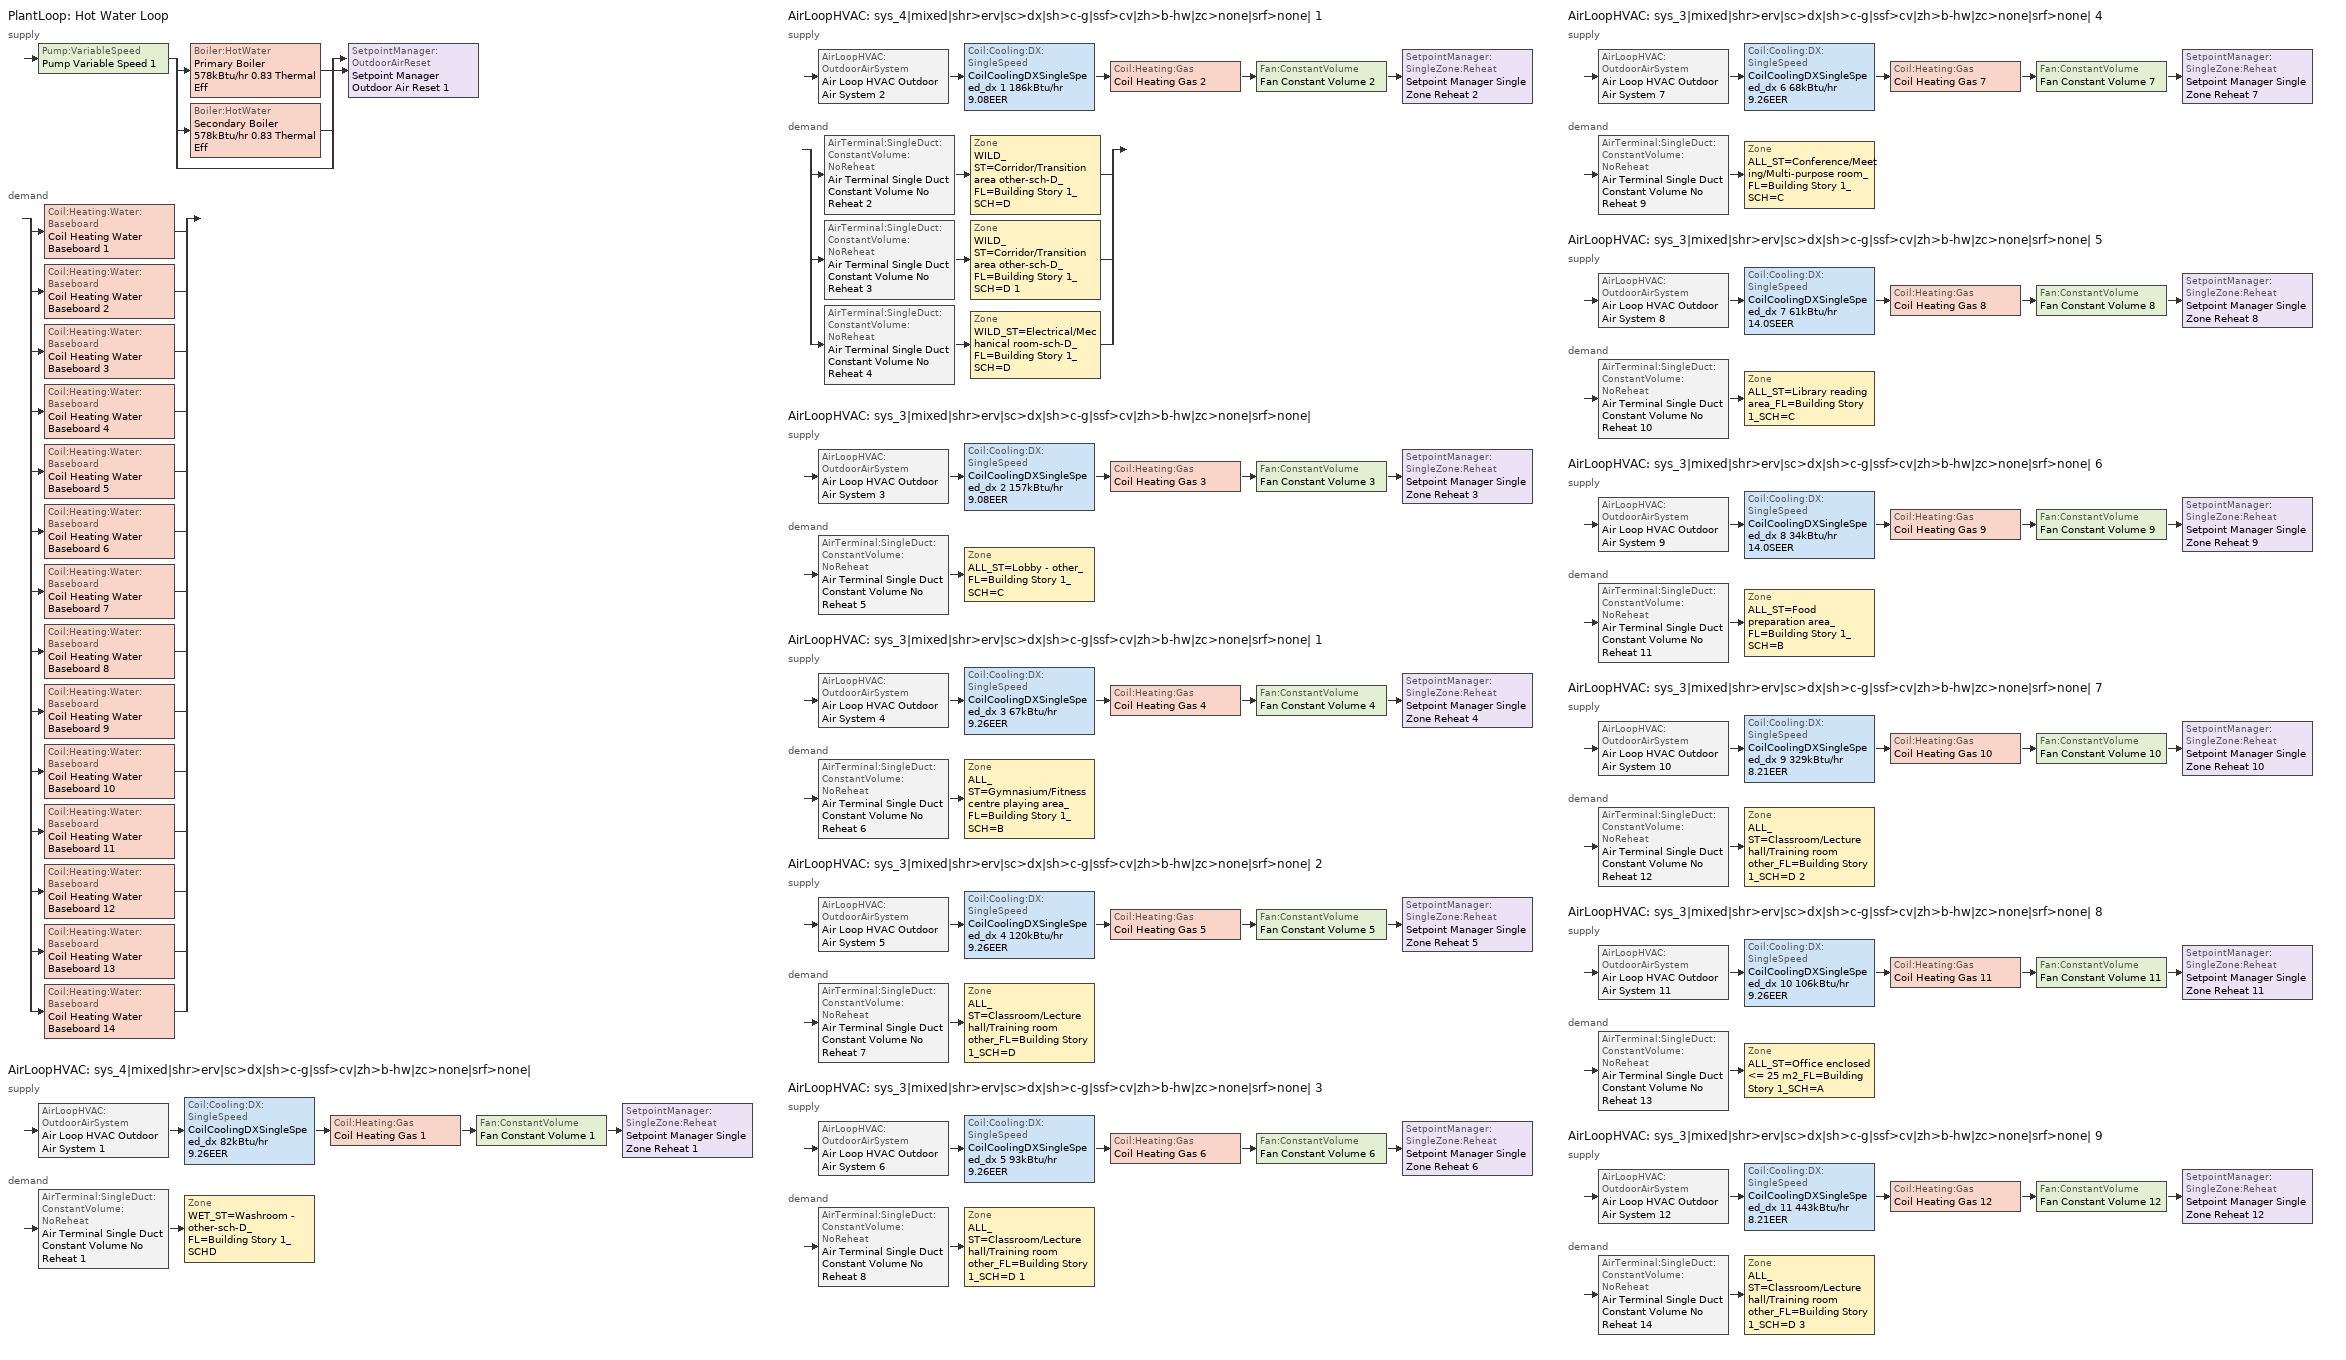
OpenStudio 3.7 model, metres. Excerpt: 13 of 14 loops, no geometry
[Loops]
PlantLoop 'Hot Water Loop'
 supply: Pump:VariableSpeed 'Pump Variable Speed 1' > split
  | Boiler:HotWater 'Primary Boiler 578kBtu/hr 0.83 Thermal Eff'
  | Boiler:HotWater 'Secondary Boiler 578kBtu/hr 0.83 Thermal Eff'
  | bypass
  join > SetpointManager:OutdoorAirReset 'Setpoint Manager Outdoor Air Reset 1'
 demand: split
  | Coil:Heating:Water:Baseboard 'Coil Heating Water Baseboard 1'
  | Coil:Heating:Water:Baseboard 'Coil Heating Water Baseboard 2'
  | Coil:Heating:Water:Baseboard 'Coil Heating Water Baseboard 3'
  | Coil:Heating:Water:Baseboard 'Coil Heating Water Baseboard 4'
  | Coil:Heating:Water:Baseboard 'Coil Heating Water Baseboard 5'
  | Coil:Heating:Water:Baseboard 'Coil Heating Water Baseboard 6'
  | Coil:Heating:Water:Baseboard 'Coil Heating Water Baseboard 7'
  | Coil:Heating:Water:Baseboard 'Coil Heating Water Baseboard 8'
  | Coil:Heating:Water:Baseboard 'Coil Heating Water Baseboard 9'
  | Coil:Heating:Water:Baseboard 'Coil Heating Water Baseboard 10'
  | Coil:Heating:Water:Baseboard 'Coil Heating Water Baseboard 11'
  | Coil:Heating:Water:Baseboard 'Coil Heating Water Baseboard 12'
  | Coil:Heating:Water:Baseboard 'Coil Heating Water Baseboard 13'
  | Coil:Heating:Water:Baseboard 'Coil Heating Water Baseboard 14'
AirLoopHVAC 'sys_4|mixed|shr>erv|sc>dx|sh>c-g|ssf>cv|zh>b-hw|zc>none|srf>none|'
 supply: AirLoopHVAC:OutdoorAirSystem 'Air Loop HVAC Outdoor Air System 1' > Coil:Cooling:DX:SingleSpeed 'CoilCoolingDXSingleSpeed_dx 82kBtu/hr 9.26EER' > Coil:Heating:Gas 'Coil Heating Gas 1' > Fan:ConstantVolume 'Fan Constant Volume 1' > SetpointManager:SingleZone:Reheat 'Setpoint Manager Single Zone Reheat 1'
 demand: AirTerminal:SingleDuct:ConstantVolume:NoReheat 'Air Terminal Single Duct Constant Volume No Reheat 1' > Zone 'WET_ST=Washroom - other-sch-D_FL=Building Story 1_SCHD'
AirLoopHVAC 'sys_4|mixed|shr>erv|sc>dx|sh>c-g|ssf>cv|zh>b-hw|zc>none|srf>none| 1'
 supply: AirLoopHVAC:OutdoorAirSystem 'Air Loop HVAC Outdoor Air System 2' > Coil:Cooling:DX:SingleSpeed 'CoilCoolingDXSingleSpeed_dx 1 186kBtu/hr 9.08EER' > Coil:Heating:Gas 'Coil Heating Gas 2' > Fan:ConstantVolume 'Fan Constant Volume 2' > SetpointManager:SingleZone:Reheat 'Setpoint Manager Single Zone Reheat 2'
 demand: split
  | AirTerminal:SingleDuct:ConstantVolume:NoReheat 'Air Terminal Single Duct Constant Volume No Reheat 2' > Zone 'WILD_ST=Corridor/Transition area other-sch-D_FL=Building Story 1_SCH=D'
  | AirTerminal:SingleDuct:ConstantVolume:NoReheat 'Air Terminal Single Duct Constant Volume No Reheat 3' > Zone 'WILD_ST=Corridor/Transition area other-sch-D_FL=Building Story 1_SCH=D 1'
  | AirTerminal:SingleDuct:ConstantVolume:NoReheat 'Air Terminal Single Duct Constant Volume No Reheat 4' > Zone 'WILD_ST=Electrical/Mechanical room-sch-D_FL=Building Story 1_SCH=D'
AirLoopHVAC 'sys_3|mixed|shr>erv|sc>dx|sh>c-g|ssf>cv|zh>b-hw|zc>none|srf>none|'
 supply: AirLoopHVAC:OutdoorAirSystem 'Air Loop HVAC Outdoor Air System 3' > Coil:Cooling:DX:SingleSpeed 'CoilCoolingDXSingleSpeed_dx 2 157kBtu/hr 9.08EER' > Coil:Heating:Gas 'Coil Heating Gas 3' > Fan:ConstantVolume 'Fan Constant Volume 3' > SetpointManager:SingleZone:Reheat 'Setpoint Manager Single Zone Reheat 3'
 demand: AirTerminal:SingleDuct:ConstantVolume:NoReheat 'Air Terminal Single Duct Constant Volume No Reheat 5' > Zone 'ALL_ST=Lobby - other_FL=Building Story 1_SCH=C'
AirLoopHVAC 'sys_3|mixed|shr>erv|sc>dx|sh>c-g|ssf>cv|zh>b-hw|zc>none|srf>none| 1'
 supply: AirLoopHVAC:OutdoorAirSystem 'Air Loop HVAC Outdoor Air System 4' > Coil:Cooling:DX:SingleSpeed 'CoilCoolingDXSingleSpeed_dx 3 67kBtu/hr 9.26EER' > Coil:Heating:Gas 'Coil Heating Gas 4' > Fan:ConstantVolume 'Fan Constant Volume 4' > SetpointManager:SingleZone:Reheat 'Setpoint Manager Single Zone Reheat 4'
 demand: AirTerminal:SingleDuct:ConstantVolume:NoReheat 'Air Terminal Single Duct Constant Volume No Reheat 6' > Zone 'ALL_ST=Gymnasium/Fitness centre playing area_FL=Building Story 1_SCH=B'
AirLoopHVAC 'sys_3|mixed|shr>erv|sc>dx|sh>c-g|ssf>cv|zh>b-hw|zc>none|srf>none| 2'
 supply: AirLoopHVAC:OutdoorAirSystem 'Air Loop HVAC Outdoor Air System 5' > Coil:Cooling:DX:SingleSpeed 'CoilCoolingDXSingleSpeed_dx 4 120kBtu/hr 9.26EER' > Coil:Heating:Gas 'Coil Heating Gas 5' > Fan:ConstantVolume 'Fan Constant Volume 5' > SetpointManager:SingleZone:Reheat 'Setpoint Manager Single Zone Reheat 5'
 demand: AirTerminal:SingleDuct:ConstantVolume:NoReheat 'Air Terminal Single Duct Constant Volume No Reheat 7' > Zone 'ALL_ST=Classroom/Lecture hall/Training room other_FL=Building Story 1_SCH=D'
AirLoopHVAC 'sys_3|mixed|shr>erv|sc>dx|sh>c-g|ssf>cv|zh>b-hw|zc>none|srf>none| 3'
 supply: AirLoopHVAC:OutdoorAirSystem 'Air Loop HVAC Outdoor Air System 6' > Coil:Cooling:DX:SingleSpeed 'CoilCoolingDXSingleSpeed_dx 5 93kBtu/hr 9.26EER' > Coil:Heating:Gas 'Coil Heating Gas 6' > Fan:ConstantVolume 'Fan Constant Volume 6' > SetpointManager:SingleZone:Reheat 'Setpoint Manager Single Zone Reheat 6'
 demand: AirTerminal:SingleDuct:ConstantVolume:NoReheat 'Air Terminal Single Duct Constant Volume No Reheat 8' > Zone 'ALL_ST=Classroom/Lecture hall/Training room other_FL=Building Story 1_SCH=D 1'
AirLoopHVAC 'sys_3|mixed|shr>erv|sc>dx|sh>c-g|ssf>cv|zh>b-hw|zc>none|srf>none| 4'
 supply: AirLoopHVAC:OutdoorAirSystem 'Air Loop HVAC Outdoor Air System 7' > Coil:Cooling:DX:SingleSpeed 'CoilCoolingDXSingleSpeed_dx 6 68kBtu/hr 9.26EER' > Coil:Heating:Gas 'Coil Heating Gas 7' > Fan:ConstantVolume 'Fan Constant Volume 7' > SetpointManager:SingleZone:Reheat 'Setpoint Manager Single Zone Reheat 7'
 demand: AirTerminal:SingleDuct:ConstantVolume:NoReheat 'Air Terminal Single Duct Constant Volume No Reheat 9' > Zone 'ALL_ST=Conference/Meeting/Multi-purpose room_FL=Building Story 1_SCH=C'
AirLoopHVAC 'sys_3|mixed|shr>erv|sc>dx|sh>c-g|ssf>cv|zh>b-hw|zc>none|srf>none| 5'
 supply: AirLoopHVAC:OutdoorAirSystem 'Air Loop HVAC Outdoor Air System 8' > Coil:Cooling:DX:SingleSpeed 'CoilCoolingDXSingleSpeed_dx 7 61kBtu/hr 14.0SEER' > Coil:Heating:Gas 'Coil Heating Gas 8' > Fan:ConstantVolume 'Fan Constant Volume 8' > SetpointManager:SingleZone:Reheat 'Setpoint Manager Single Zone Reheat 8'
 demand: AirTerminal:SingleDuct:ConstantVolume:NoReheat 'Air Terminal Single Duct Constant Volume No Reheat 10' > Zone 'ALL_ST=Library reading area_FL=Building Story 1_SCH=C'
AirLoopHVAC 'sys_3|mixed|shr>erv|sc>dx|sh>c-g|ssf>cv|zh>b-hw|zc>none|srf>none| 6'
 supply: AirLoopHVAC:OutdoorAirSystem 'Air Loop HVAC Outdoor Air System 9' > Coil:Cooling:DX:SingleSpeed 'CoilCoolingDXSingleSpeed_dx 8 34kBtu/hr 14.0SEER' > Coil:Heating:Gas 'Coil Heating Gas 9' > Fan:ConstantVolume 'Fan Constant Volume 9' > SetpointManager:SingleZone:Reheat 'Setpoint Manager Single Zone Reheat 9'
 demand: AirTerminal:SingleDuct:ConstantVolume:NoReheat 'Air Terminal Single Duct Constant Volume No Reheat 11' > Zone 'ALL_ST=Food preparation area_FL=Building Story 1_SCH=B'
AirLoopHVAC 'sys_3|mixed|shr>erv|sc>dx|sh>c-g|ssf>cv|zh>b-hw|zc>none|srf>none| 7'
 supply: AirLoopHVAC:OutdoorAirSystem 'Air Loop HVAC Outdoor Air System 10' > Coil:Cooling:DX:SingleSpeed 'CoilCoolingDXSingleSpeed_dx 9 329kBtu/hr 8.21EER' > Coil:Heating:Gas 'Coil Heating Gas 10' > Fan:ConstantVolume 'Fan Constant Volume 10' > SetpointManager:SingleZone:Reheat 'Setpoint Manager Single Zone Reheat 10'
 demand: AirTerminal:SingleDuct:ConstantVolume:NoReheat 'Air Terminal Single Duct Constant Volume No Reheat 12' > Zone 'ALL_ST=Classroom/Lecture hall/Training room other_FL=Building Story 1_SCH=D 2'
AirLoopHVAC 'sys_3|mixed|shr>erv|sc>dx|sh>c-g|ssf>cv|zh>b-hw|zc>none|srf>none| 8'
 supply: AirLoopHVAC:OutdoorAirSystem 'Air Loop HVAC Outdoor Air System 11' > Coil:Cooling:DX:SingleSpeed 'CoilCoolingDXSingleSpeed_dx 10 106kBtu/hr 9.26EER' > Coil:Heating:Gas 'Coil Heating Gas 11' > Fan:ConstantVolume 'Fan Constant Volume 11' > SetpointManager:SingleZone:Reheat 'Setpoint Manager Single Zone Reheat 11'
 demand: AirTerminal:SingleDuct:ConstantVolume:NoReheat 'Air Terminal Single Duct Constant Volume No Reheat 13' > Zone 'ALL_ST=Office enclosed <= 25 m2_FL=Building Story 1_SCH=A'
AirLoopHVAC 'sys_3|mixed|shr>erv|sc>dx|sh>c-g|ssf>cv|zh>b-hw|zc>none|srf>none| 9'
 supply: AirLoopHVAC:OutdoorAirSystem 'Air Loop HVAC Outdoor Air System 12' > Coil:Cooling:DX:SingleSpeed 'CoilCoolingDXSingleSpeed_dx 11 443kBtu/hr 8.21EER' > Coil:Heating:Gas 'Coil Heating Gas 12' > Fan:ConstantVolume 'Fan Constant Volume 12' > SetpointManager:SingleZone:Reheat 'Setpoint Manager Single Zone Reheat 12'
 demand: AirTerminal:SingleDuct:ConstantVolume:NoReheat 'Air Terminal Single Duct Constant Volume No Reheat 14' > Zone 'ALL_ST=Classroom/Lecture hall/Training room other_FL=Building Story 1_SCH=D 3'
[Sizing:Zone] Zone Cooling Design Supply Air Temperature Input Method=TemperatureDifference; Zone Cooling Design Supply Air Temperature {C}=14; Zone Cooling Design Supply Air Temperature Difference {deltaC}=11; Zone Heating Design Supply Air Temperature Input Method=TemperatureDifference; Zone Heating Design Supply Air Temperature {C}=40; Zone Heating Design Supply Air Temperature Difference {deltaC}=21; Zone Cooling Design Supply Air Humidity Ratio {kg-H2O/kg-air}=0.0085; Zone Heating Design Supply Air Humidity Ratio {kg-H2O/kg-air}=0.008; Zone Heating Sizing Factor=1.3; Zone Cooling Sizing Factor=1.1; Cooling Design Air Flow Method=DesignDay; Heating Design Air Flow Method=DesignDay; Account for Dedicated Outdoor Air System=No; Dedicated Outdoor Air System Control Strategy=NeutralSupplyAir; Dedicated Outdoor Air Low Setpoint Temperature for Design {C}=autosize; Dedicated Outdoor Air High Setpoint Temperature for Design {C}=autosize; Zone Load Sizing Method=Sensible Load Only No Latent Load; Zone Latent Cooling Design Supply Air Humidity Ratio Input Method=HumidityRatioDifference; Zone Cooling Design Supply Air Humidity Ratio Difference {kgWater/kgDryAir}=0.005; Zone Latent Heating Design Supply Air Humidity Ratio Input Method=HumidityRatioDifference; Zone Humidification Design Supply Air Humidity Ratio Difference {kgWater/kgDryAir}=0.005
WET_ST=Washroom - other-sch-D_FL=Building Story 1_SCHD; ALL_ST=Lobby - other_FL=Building Story 1_SCH=C; ALL_ST=Gymnasium/Fitness centre playing area_FL=Building Story 1_SCH=B; ALL_ST=Classroom/Lecture hall/Training room other_FL=Building Story 1_SCH=D; ALL_ST=Classroom/Lecture hall/Training room other_FL=Building Story 1_SCH=D 1; ALL_ST=Conference/Meeting/Multi-purpose room_FL=Building Story 1_SCH=C; ALL_ST=Library reading area_FL=Building Story 1_SCH=C; ALL_ST=Food preparation area_FL=Building Story 1_SCH=B; ALL_ST=Classroom/Lecture hall/Training room other_FL=Building Story 1_SCH=D 2; ALL_ST=Office enclosed <= 25 m2_FL=Building Story 1_SCH=A; ALL_ST=Classroom/Lecture hall/Training room other_FL=Building Story 1_SCH=D 3; WILD_ST=Corridor/Transition area other-sch-D_FL=Building Story 1_SCH=D; WILD_ST=Corridor/Transition area other-sch-D_FL=Building Story 1_SCH=D 1; WILD_ST=Electrical/Mechanical room-sch-D_FL=Building Story 1_SCH=D
[Zone equipment]
WET_ST=Washroom - other-sch-D_FL=Building Story 1_SCHD: Zone HVAC Baseboard Convective Water 1, Air Terminal Single Duct Constant Volume No Reheat 1
ALL_ST=Lobby - other_FL=Building Story 1_SCH=C: Zone HVAC Baseboard Convective Water 5, Air Terminal Single Duct Constant Volume No Reheat 5
ALL_ST=Gymnasium/Fitness centre playing area_FL=Building Story 1_SCH=B: Zone HVAC Baseboard Convective Water 6, Air Terminal Single Duct Constant Volume No Reheat 6
ALL_ST=Classroom/Lecture hall/Training room other_FL=Building Story 1_SCH=D: Zone HVAC Baseboard Convective Water 7, Air Terminal Single Duct Constant Volume No Reheat 7
ALL_ST=Classroom/Lecture hall/Training room other_FL=Building Story 1_SCH=D 1: Zone HVAC Baseboard Convective Water 8, Air Terminal Single Duct Constant Volume No Reheat 8
ALL_ST=Conference/Meeting/Multi-purpose room_FL=Building Story 1_SCH=C: Zone HVAC Baseboard Convective Water 9, Air Terminal Single Duct Constant Volume No Reheat 9
ALL_ST=Library reading area_FL=Building Story 1_SCH=C: Zone HVAC Baseboard Convective Water 10, Air Terminal Single Duct Constant Volume No Reheat 10
ALL_ST=Food preparation area_FL=Building Story 1_SCH=B: Zone HVAC Baseboard Convective Water 11, Air Terminal Single Duct Constant Volume No Reheat 11
ALL_ST=Classroom/Lecture hall/Training room other_FL=Building Story 1_SCH=D 2: Zone HVAC Baseboard Convective Water 12, Air Terminal Single Duct Constant Volume No Reheat 12
ALL_ST=Office enclosed <= 25 m2_FL=Building Story 1_SCH=A: Zone HVAC Baseboard Convective Water 13, Air Terminal Single Duct Constant Volume No Reheat 13
ALL_ST=Classroom/Lecture hall/Training room other_FL=Building Story 1_SCH=D 3: Zone HVAC Baseboard Convective Water 14, Air Terminal Single Duct Constant Volume No Reheat 14
WILD_ST=Corridor/Transition area other-sch-D_FL=Building Story 1_SCH=D: Zone HVAC Baseboard Convective Water 2, Air Terminal Single Duct Constant Volume No Reheat 2
WILD_ST=Corridor/Transition area other-sch-D_FL=Building Story 1_SCH=D 1: Zone HVAC Baseboard Convective Water 3, Air Terminal Single Duct Constant Volume No Reheat 3
WILD_ST=Electrical/Mechanical room-sch-D_FL=Building Story 1_SCH=D: Zone HVAC Baseboard Convective Water 4, Air Terminal Single Duct Constant Volume No Reheat 4
[PlantLoop]
Hot Water Loop: Fluid Type=Water; Glycol Concentration=0; Plant Loop Volume {m3}=Autocalculate; Load Distribution Scheme=Optimal
[Sizing:Plant]
Hot Water Loop: Loop Type=Heating; Design Loop Exit Temperature {C}=82; Loop Design Temperature Difference {deltaC}=16; Sizing Option=NonCoincident; Zone Timesteps in Averaging Window=1; Coincident Sizing Factor Mode=None
[Pump:VariableSpeed]
Pump Variable Speed 1: Rated Pump Head {Pa}=203058; Motor Efficiency=0.865; Pump Control Type=Intermittent; Skin Loss Radiative Fraction=0.5; Design Power Sizing Method=PowerPerFlowPerPressure; Design Electric Power per Unit Flow Rate {W/(m3/s)}=348701.1; Design Shaft Power per Unit Flow Rate per Unit Head {W-s/m3-Pa}=1.28205; Design Minimum Flow Rate Fraction=0
[Boiler:HotWater] Fuel Type=NaturalGas; Nominal Capacity {W}=169465; Nominal Thermal Efficiency=0.83; Normalized Boiler Efficiency Curve=BOILER-EFFFPLR-NECB2011; Water Outlet Upper Temperature Limit {C}=99; Boiler Flow Mode=ConstantFlow; On Cycle Parasitic Electric Load {W}=0; Off Cycle Parasitic Fuel Load {W}=0; Sizing Factor=1
Primary Boiler 578kBtu/hr 0.83 Thermal Eff; Secondary Boiler 578kBtu/hr 0.83 Thermal Eff
[SetpointManager:OutdoorAirReset]
Setpoint Manager Outdoor Air Reset 1: Control Variable=Temperature; Setpoint at Outdoor Low Temperature {C}=82; Outdoor Low Temperature {C}=-16; Setpoint at Outdoor High Temperature {C}=60; Outdoor High Temperature {C}=0; Setpoint Node or NodeList=Hot Water Loop Supply Outlet Node
[AirLoopHVAC] Design Supply Air Flow Rate {m3/s}=autosize; Design Return Air Flow Fraction of Supply Air Flow=1
Name | Availability Schedule
sys_4|mixed|shr>erv|sc>dx|sh>c-g|ssf>cv|zh>b-hw|zc>none|srf>none| | sys_4|mixed|shr>none|sc>dx|sh>c-g|ssf>cv|zh>b-hw|zc>none|srf>none| Occ Sch
sys_4|mixed|shr>erv|sc>dx|sh>c-g|ssf>cv|zh>b-hw|zc>none|srf>none| 1 | sys_4|mixed|shr>none|sc>dx|sh>c-g|ssf>cv|zh>b-hw|zc>none|srf>none| 1 Occ Sch
sys_3|mixed|shr>erv|sc>dx|sh>c-g|ssf>cv|zh>b-hw|zc>none|srf>none| | sys_3|mixed|shr>none|sc>dx|sh>c-g|ssf>cv|zh>b-hw|zc>none|srf>none| Occ Sch
sys_3|mixed|shr>erv|sc>dx|sh>c-g|ssf>cv|zh>b-hw|zc>none|srf>none| 1 | sys_3|mixed|shr>none|sc>dx|sh>c-g|ssf>cv|zh>b-hw|zc>none|srf>none| 1 Occ Sch
sys_3|mixed|shr>erv|sc>dx|sh>c-g|ssf>cv|zh>b-hw|zc>none|srf>none| 2 | sys_3|mixed|shr>none|sc>dx|sh>c-g|ssf>cv|zh>b-hw|zc>none|srf>none| 2 Occ Sch
sys_3|mixed|shr>erv|sc>dx|sh>c-g|ssf>cv|zh>b-hw|zc>none|srf>none| 3 | sys_3|mixed|shr>none|sc>dx|sh>c-g|ssf>cv|zh>b-hw|zc>none|srf>none| 3 Occ Sch
sys_3|mixed|shr>erv|sc>dx|sh>c-g|ssf>cv|zh>b-hw|zc>none|srf>none| 4 | sys_3|mixed|shr>none|sc>dx|sh>c-g|ssf>cv|zh>b-hw|zc>none|srf>none| 4 Occ Sch
sys_3|mixed|shr>erv|sc>dx|sh>c-g|ssf>cv|zh>b-hw|zc>none|srf>none| 5 | sys_3|mixed|shr>none|sc>dx|sh>c-g|ssf>cv|zh>b-hw|zc>none|srf>none| 5 Occ Sch
sys_3|mixed|shr>erv|sc>dx|sh>c-g|ssf>cv|zh>b-hw|zc>none|srf>none| 6 | sys_3|mixed|shr>none|sc>dx|sh>c-g|ssf>cv|zh>b-hw|zc>none|srf>none| 6 Occ Sch
sys_3|mixed|shr>erv|sc>dx|sh>c-g|ssf>cv|zh>b-hw|zc>none|srf>none| 7 | sys_3|mixed|shr>none|sc>dx|sh>c-g|ssf>cv|zh>b-hw|zc>none|srf>none| 7 Occ Sch
sys_3|mixed|shr>erv|sc>dx|sh>c-g|ssf>cv|zh>b-hw|zc>none|srf>none| 8 | sys_3|mixed|shr>none|sc>dx|sh>c-g|ssf>cv|zh>b-hw|zc>none|srf>none| 8 Occ Sch
sys_3|mixed|shr>erv|sc>dx|sh>c-g|ssf>cv|zh>b-hw|zc>none|srf>none| 9 | sys_3|mixed|shr>none|sc>dx|sh>c-g|ssf>cv|zh>b-hw|zc>none|srf>none| 9 Occ Sch
[Sizing:System] Type of Load to Size On=Sensible; Design Outdoor Air Flow Rate {m3/s}=Autosize; Central Heating Maximum System Air Flow Ratio=1; Preheat Design Temperature {C}=7; Preheat Design Humidity Ratio {kg-H2O/kg-Air}=0.008; Precool Design Temperature {C}=13; Precool Design Humidity Ratio {kg-H2O/kg-Air}=0.008; Central Cooling Design Supply Air Temperature {C}=13; Central Heating Design Supply Air Temperature {C}=43; Sizing Option=NonCoincident; 100% Outdoor Air in Cooling=No; 100% Outdoor Air in Heating=No; Central Cooling Design Supply Air Humidity Ratio {kg-H2O/kg-Air}=0.0085; Central Heating Design Supply Air Humidity Ratio {kg-H2O/kg-Air}=0.008; Cooling Design Air Flow Method=DesignDay; Cooling Design Air Flow Rate {m3/s}=0; Heating Design Air Flow Method=DesignDay; Heating Design Air Flow Rate {m3/s}=0; System Outdoor Air Method=ZoneSum; Zone Maximum Outdoor Air Fraction=1; Cooling Supply Air Flow Rate Per Floor Area {m3/s-m2}=0.00996765; Cooling Fraction of Autosized Cooling Supply Air Flow Rate=1; Cooling Supply Air Flow Rate Per Unit Cooling Capacity {m3/s-W}=3.94755e-05; Heating Supply Air Flow Rate Per Floor Area {m3/s-m2}=0.00996765; Heating Fraction of Autosized Heating Supply Air Flow Rate=1; Heating Fraction of Autosized Cooling Supply Air Flow Rate=1; Heating Supply Air Flow Rate Per Unit Heating Capacity {m3/s-W}=3.15882e-05; Cooling Design Capacity Method=CoolingDesignCapacity; Cooling Design Capacity {W}=autosize; Cooling Design Capacity Per Floor Area {W/m2}=234.7; Fraction of Autosized Cooling Design Capacity=1; Heating Design Capacity Method=HeatingDesignCapacity; Heating Design Capacity {W}=autosize; Heating Design Capacity Per Floor Area {W/m2}=157; Fraction of Autosized Heating Design Capacity=1; Central Cooling Capacity Control Method=OnOff; Occupant Diversity=autosize
sys_4|mixed|shr>erv|sc>dx|sh>c-g|ssf>cv|zh>b-hw|zc>none|srf>none|; sys_4|mixed|shr>erv|sc>dx|sh>c-g|ssf>cv|zh>b-hw|zc>none|srf>none| 1; sys_3|mixed|shr>erv|sc>dx|sh>c-g|ssf>cv|zh>b-hw|zc>none|srf>none|; sys_3|mixed|shr>erv|sc>dx|sh>c-g|ssf>cv|zh>b-hw|zc>none|srf>none| 1; sys_3|mixed|shr>erv|sc>dx|sh>c-g|ssf>cv|zh>b-hw|zc>none|srf>none| 2; sys_3|mixed|shr>erv|sc>dx|sh>c-g|ssf>cv|zh>b-hw|zc>none|srf>none| 3; sys_3|mixed|shr>erv|sc>dx|sh>c-g|ssf>cv|zh>b-hw|zc>none|srf>none| 4; sys_3|mixed|shr>erv|sc>dx|sh>c-g|ssf>cv|zh>b-hw|zc>none|srf>none| 5; sys_3|mixed|shr>erv|sc>dx|sh>c-g|ssf>cv|zh>b-hw|zc>none|srf>none| 6; sys_3|mixed|shr>erv|sc>dx|sh>c-g|ssf>cv|zh>b-hw|zc>none|srf>none| 7; sys_3|mixed|shr>erv|sc>dx|sh>c-g|ssf>cv|zh>b-hw|zc>none|srf>none| 8; sys_3|mixed|shr>erv|sc>dx|sh>c-g|ssf>cv|zh>b-hw|zc>none|srf>none| 9
[Fan:ConstantVolume] Availability Schedule=Always On Discrete; Fan Total Efficiency=0.39975; Pressure Rise {Pa}=640; Maximum Flow Rate {m3/s}=AutoSize; Motor Efficiency=0.615
Fan Constant Volume 1; Fan Constant Volume 2; Fan Constant Volume 3; Fan Constant Volume 4; Fan Constant Volume 5; Fan Constant Volume 6; Fan Constant Volume 7; Fan Constant Volume 8; Fan Constant Volume 9; Fan Constant Volume 10; Fan Constant Volume 11; Fan Constant Volume 12
[Coil:Cooling:DX:SingleSpeed] Availability Schedule=Always On Discrete; Rated Total Cooling Capacity {W}=autosize; Rated Sensible Heat Ratio=autosize; Rated Air Flow Rate {m3/s}=autosize; Rated Evaporator Fan Power Per Volume Flow Rate 2017 {W/(m3/s)}=773.3; Rated Evaporator Fan Power Per Volume Flow Rate 2023 {W/(m3/s)}=934.4; Total Cooling Capacity Function of Temperature Curve=DXCOOL-NECB2011-REF-CAPFT; Total Cooling Capacity Function of Flow Fraction Curve=DXCOOL-NECB2011-REF-CAPFFLOW; Energy Input Ratio Function of Temperature Curve=DXCOOL-NECB2011-REF-COOLEIRFT; Energy Input Ratio Function of Flow Fraction Curve=DXCOOL-NECB2011-REF-COOLEIRFFLOW; Part Load Fraction Correlation Curve=DXCOOL-NECB2011-REF-COOLPLFFPLR; Minimum Outdoor Dry-Bulb Temperature for Compressor Operation {C}=-25; Nominal Time for Condensate Removal to Begin {s}=0; Ratio of Initial Moisture Evaporation Rate and Steady State Latent Capacity=0; Maximum Cycling Rate {cycles/hr}=0; Latent Capacity Time Constant {s}=0; Condenser Type=AirCooled; Evaporative Condenser Effectiveness=0.9; Evaporative Condenser Air Flow Rate {m3/s}=autosize; Evaporative Condenser Pump Rated Power Consumption {W}=autosize; Crankcase Heater Capacity {W}=0; Maximum Outdoor Dry-Bulb Temperature for Crankcase Heater Operation {C}=10; Basin Heater Capacity {W/K}=0; Basin Heater Setpoint Temperature {C}=2
Name | Rated COP {W/W}
CoilCoolingDXSingleSpeed_dx 82kBtu/hr 9.26EER; CoilCoolingDXSingleSpeed_dx 3 67kBtu/hr 9.26EER; CoilCoolingDXSingleSpeed_dx 4 120kBtu/hr 9.26EER; CoilCoolingDXSingleSpeed_dx 5 93kBtu/hr 9.26EER; CoilCoolingDXSingleSpeed_dx 6 68kBtu/hr 9.26EER; CoilCoolingDXSingleSpeed_dx 10 106kBtu/hr 9.26EER | 3.22027
CoilCoolingDXSingleSpeed_dx 1 186kBtu/hr 9.08EER; CoilCoolingDXSingleSpeed_dx 2 157kBtu/hr 9.08EER | 3.16032
CoilCoolingDXSingleSpeed_dx 7 61kBtu/hr 14.0SEER; CoilCoolingDXSingleSpeed_dx 8 34kBtu/hr 14.0SEER | 3.8248
CoilCoolingDXSingleSpeed_dx 9 329kBtu/hr 8.21EER; CoilCoolingDXSingleSpeed_dx 11 443kBtu/hr 8.21EER | 2.87058
[Coil:Heating:Gas] Availability Schedule=Always On Discrete; Nominal Capacity {W}=AutoSize; On Cycle Parasitic Electric Load {W}=0; Part Load Fraction Correlation Curve=FURNACE-EFFPLR-NECB2011; Off Cycle Parasitic Gas Load {W}=0
Name | Gas Burner Efficiency
Coil Heating Gas 1; Coil Heating Gas 2; Coil Heating Gas 3; Coil Heating Gas 4; Coil Heating Gas 5; Coil Heating Gas 6; Coil Heating Gas 7; Coil Heating Gas 10; Coil Heating Gas 12 | 0.81
Coil Heating Gas 8; Coil Heating Gas 9; Coil Heating Gas 11 | 0.924
[Controller:OutdoorAir] Minimum Outdoor Air Flow Rate {m3/s}=autosize; Maximum Outdoor Air Flow Rate {m3/s}=Autosize; Economizer Control Action Type=ModulateFlow; Lockout Type=NoLockout; Minimum Limit Type=FixedMinimum; High Humidity Control=No; Heat Recovery Bypass Control Type=BypassWhenOAFlowGreaterThanMinimum; Economizer Operation Staging=InterlockedWithMechanicalCooling
Name | Economizer Control Type | Minimum Outdoor Air Schedule | Controller Mechanical Ventilation | Economizer Maximum Limit Dry-Bulb Temperature {C} | Economizer Maximum Limit Enthalpy {J/kg} | Economizer Minimum Limit Dry-Bulb Temperature {C}
Controller Outdoor Air 1 | DifferentialEnthalpy | sys_4|mixed|shr>none|sc>dx|sh>c-g|ssf>cv|zh>b-hw|zc>none|srf>none| Occ Sch | Controller Mechanical Ventilation 1
Controller Outdoor Air 2 | DifferentialEnthalpy | sys_4|mixed|shr>none|sc>dx|sh>c-g|ssf>cv|zh>b-hw|zc>none|srf>none| 1 Occ Sch | Controller Mechanical Ventilation 2
Controller Outdoor Air 3 | DifferentialEnthalpy | sys_3|mixed|shr>none|sc>dx|sh>c-g|ssf>cv|zh>b-hw|zc>none|srf>none| Occ Sch | Controller Mechanical Ventilation 3
Controller Outdoor Air 4 | NoEconomizer | sys_3|mixed|shr>none|sc>dx|sh>c-g|ssf>cv|zh>b-hw|zc>none|srf>none| 1 Occ Sch | Controller Mechanical Ventilation 4 | 28 | 64000 | -100
Controller Outdoor Air 5 | DifferentialEnthalpy | sys_3|mixed|shr>none|sc>dx|sh>c-g|ssf>cv|zh>b-hw|zc>none|srf>none| 2 Occ Sch | Controller Mechanical Ventilation 5
Controller Outdoor Air 6 | DifferentialEnthalpy | sys_3|mixed|shr>none|sc>dx|sh>c-g|ssf>cv|zh>b-hw|zc>none|srf>none| 3 Occ Sch | Controller Mechanical Ventilation 6
Controller Outdoor Air 7 | NoEconomizer | sys_3|mixed|shr>none|sc>dx|sh>c-g|ssf>cv|zh>b-hw|zc>none|srf>none| 4 Occ Sch | Controller Mechanical Ventilation 7 | 28 | 64000 | -100
Controller Outdoor Air 8 | NoEconomizer | sys_3|mixed|shr>none|sc>dx|sh>c-g|ssf>cv|zh>b-hw|zc>none|srf>none| 5 Occ Sch | Controller Mechanical Ventilation 8 | 28 | 64000 | -100
Controller Outdoor Air 9 | NoEconomizer | sys_3|mixed|shr>none|sc>dx|sh>c-g|ssf>cv|zh>b-hw|zc>none|srf>none| 6 Occ Sch | Controller Mechanical Ventilation 9 | 28 | 64000 | -100
Controller Outdoor Air 10 | DifferentialEnthalpy | sys_3|mixed|shr>none|sc>dx|sh>c-g|ssf>cv|zh>b-hw|zc>none|srf>none| 7 Occ Sch | Controller Mechanical Ventilation 10
Controller Outdoor Air 11 | DifferentialEnthalpy | sys_3|mixed|shr>none|sc>dx|sh>c-g|ssf>cv|zh>b-hw|zc>none|srf>none| 8 Occ Sch | Controller Mechanical Ventilation 11
Controller Outdoor Air 12 | DifferentialEnthalpy | sys_3|mixed|shr>none|sc>dx|sh>c-g|ssf>cv|zh>b-hw|zc>none|srf>none| 9 Occ Sch | Controller Mechanical Ventilation 12
[Controller:MechanicalVentilation] Availability Schedule=Always On Discrete; System Outdoor Air Method=ZoneSum
Controller Mechanical Ventilation 1; Controller Mechanical Ventilation 2; Controller Mechanical Ventilation 3; Controller Mechanical Ventilation 4; Controller Mechanical Ventilation 5; Controller Mechanical Ventilation 6; Controller Mechanical Ventilation 7; Controller Mechanical Ventilation 8; Controller Mechanical Ventilation 9; Controller Mechanical Ventilation 10; Controller Mechanical Ventilation 11; Controller Mechanical Ventilation 12
[AirLoopHVAC:OutdoorAirSystem]
Name | Controller
Air Loop HVAC Outdoor Air System 1 | Controller Outdoor Air 1
Air Loop HVAC Outdoor Air System 2 | Controller Outdoor Air 2
Air Loop HVAC Outdoor Air System 3 | Controller Outdoor Air 3
Air Loop HVAC Outdoor Air System 4 | Controller Outdoor Air 4
Air Loop HVAC Outdoor Air System 5 | Controller Outdoor Air 5
Air Loop HVAC Outdoor Air System 6 | Controller Outdoor Air 6
Air Loop HVAC Outdoor Air System 7 | Controller Outdoor Air 7
Air Loop HVAC Outdoor Air System 8 | Controller Outdoor Air 8
Air Loop HVAC Outdoor Air System 9 | Controller Outdoor Air 9
Air Loop HVAC Outdoor Air System 10 | Controller Outdoor Air 10
Air Loop HVAC Outdoor Air System 11 | Controller Outdoor Air 11
Air Loop HVAC Outdoor Air System 12 | Controller Outdoor Air 12
[SetpointManager:SingleZone:Reheat] Minimum Supply Air Temperature {C}=13; Maximum Supply Air Temperature {C}=43
Name | Control Zone | Setpoint Node or NodeList
Setpoint Manager Single Zone Reheat 1 | WET_ST=Washroom - other-sch-D_FL=Building Story 1_SCHD | sys_4|mixed|shr>erv|sc>dx|sh>c-g|ssf>cv|zh>b-hw|zc>none|srf>none| Supply Outlet Node
Setpoint Manager Single Zone Reheat 2 | WILD_ST=Corridor/Transition area other-sch-D_FL=Building Story 1_SCH=D | sys_4|mixed|shr>erv|sc>dx|sh>c-g|ssf>cv|zh>b-hw|zc>none|srf>none| 1 Supply Outlet Node
Setpoint Manager Single Zone Reheat 3 | ALL_ST=Lobby - other_FL=Building Story 1_SCH=C | sys_3|mixed|shr>erv|sc>dx|sh>c-g|ssf>cv|zh>b-hw|zc>none|srf>none| Supply Outlet Node
Setpoint Manager Single Zone Reheat 4 | ALL_ST=Gymnasium/Fitness centre playing area_FL=Building Story 1_SCH=B | sys_3|mixed|shr>erv|sc>dx|sh>c-g|ssf>cv|zh>b-hw|zc>none|srf>none| 1 Supply Outlet Node
Setpoint Manager Single Zone Reheat 5 | ALL_ST=Classroom/Lecture hall/Training room other_FL=Building Story 1_SCH=D | sys_3|mixed|shr>erv|sc>dx|sh>c-g|ssf>cv|zh>b-hw|zc>none|srf>none| 2 Supply Outlet Node
Setpoint Manager Single Zone Reheat 6 | ALL_ST=Classroom/Lecture hall/Training room other_FL=Building Story 1_SCH=D 1 | sys_3|mixed|shr>erv|sc>dx|sh>c-g|ssf>cv|zh>b-hw|zc>none|srf>none| 3 Supply Outlet Node
Setpoint Manager Single Zone Reheat 7 | ALL_ST=Conference/Meeting/Multi-purpose room_FL=Building Story 1_SCH=C | sys_3|mixed|shr>erv|sc>dx|sh>c-g|ssf>cv|zh>b-hw|zc>none|srf>none| 4 Supply Outlet Node
Setpoint Manager Single Zone Reheat 8 | ALL_ST=Library reading area_FL=Building Story 1_SCH=C | sys_3|mixed|shr>erv|sc>dx|sh>c-g|ssf>cv|zh>b-hw|zc>none|srf>none| 5 Supply Outlet Node
Setpoint Manager Single Zone Reheat 9 | ALL_ST=Food preparation area_FL=Building Story 1_SCH=B | sys_3|mixed|shr>erv|sc>dx|sh>c-g|ssf>cv|zh>b-hw|zc>none|srf>none| 6 Supply Outlet Node
Setpoint Manager Single Zone Reheat 10 | ALL_ST=Classroom/Lecture hall/Training room other_FL=Building Story 1_SCH=D 2 | sys_3|mixed|shr>erv|sc>dx|sh>c-g|ssf>cv|zh>b-hw|zc>none|srf>none| 7 Supply Outlet Node
Setpoint Manager Single Zone Reheat 11 | ALL_ST=Office enclosed <= 25 m2_FL=Building Story 1_SCH=A | sys_3|mixed|shr>erv|sc>dx|sh>c-g|ssf>cv|zh>b-hw|zc>none|srf>none| 8 Supply Outlet Node
Setpoint Manager Single Zone Reheat 12 | ALL_ST=Classroom/Lecture hall/Training room other_FL=Building Story 1_SCH=D 3 | sys_3|mixed|shr>erv|sc>dx|sh>c-g|ssf>cv|zh>b-hw|zc>none|srf>none| 9 Supply Outlet Node
[Coil:Heating:Water:Baseboard] Heating Design Capacity Method=HeatingDesignCapacity; Heating Design Capacity {W}=autosize; Heating Design Capacity Per Floor Area {W/m2}=0; Fraction of Autosized Heating Design Capacity=0.8
Coil Heating Water Baseboard 1; Coil Heating Water Baseboard 2; Coil Heating Water Baseboard 3; Coil Heating Water Baseboard 4; Coil Heating Water Baseboard 5; Coil Heating Water Baseboard 6; Coil Heating Water Baseboard 7; Coil Heating Water Baseboard 8; Coil Heating Water Baseboard 9; Coil Heating Water Baseboard 10; Coil Heating Water Baseboard 11; Coil Heating Water Baseboard 12; Coil Heating Water Baseboard 13; Coil Heating Water Baseboard 14
[ZoneHVAC:Baseboard:Convective:Water] Availability Schedule=Always On Discrete
Name | Heating Coil
Zone HVAC Baseboard Convective Water 1 | Coil Heating Water Baseboard 1
Zone HVAC Baseboard Convective Water 2 | Coil Heating Water Baseboard 2
Zone HVAC Baseboard Convective Water 3 | Coil Heating Water Baseboard 3
Zone HVAC Baseboard Convective Water 4 | Coil Heating Water Baseboard 4
Zone HVAC Baseboard Convective Water 5 | Coil Heating Water Baseboard 5
Zone HVAC Baseboard Convective Water 6 | Coil Heating Water Baseboard 6
Zone HVAC Baseboard Convective Water 7 | Coil Heating Water Baseboard 7
Zone HVAC Baseboard Convective Water 8 | Coil Heating Water Baseboard 8
Zone HVAC Baseboard Convective Water 9 | Coil Heating Water Baseboard 9
Zone HVAC Baseboard Convective Water 10 | Coil Heating Water Baseboard 10
Zone HVAC Baseboard Convective Water 11 | Coil Heating Water Baseboard 11
Zone HVAC Baseboard Convective Water 12 | Coil Heating Water Baseboard 12
Zone HVAC Baseboard Convective Water 13 | Coil Heating Water Baseboard 13
Zone HVAC Baseboard Convective Water 14 | Coil Heating Water Baseboard 14
[AirTerminal:SingleDuct:ConstantVolume:NoReheat] Availability Schedule=Always On Discrete; Maximum Air Flow Rate {m3/s}=AutoSize
Air Terminal Single Duct Constant Volume No Reheat 1; Air Terminal Single Duct Constant Volume No Reheat 2; Air Terminal Single Duct Constant Volume No Reheat 3; Air Terminal Single Duct Constant Volume No Reheat 4; Air Terminal Single Duct Constant Volume No Reheat 5; Air Terminal Single Duct Constant Volume No Reheat 6; Air Terminal Single Duct Constant Volume No Reheat 7; Air Terminal Single Duct Constant Volume No Reheat 8; Air Terminal Single Duct Constant Volume No Reheat 9; Air Terminal Single Duct Constant Volume No Reheat 10; Air Terminal Single Duct Constant Volume No Reheat 11; Air Terminal Single Duct Constant Volume No Reheat 12; Air Terminal Single Duct Constant Volume No Reheat 13; Air Terminal Single Duct Constant Volume No Reheat 14
[AvailabilityManager:NightCycle] Applicability Schedule=Always On Discrete; Control Type=CycleOnAny; Thermostat Tolerance {deltaC}=1; Cycling Run Time {s}=3600
Availability Manager Night Cycle 1; Availability Manager Night Cycle 2; Availability Manager Night Cycle 3; Availability Manager Night Cycle 4; Availability Manager Night Cycle 5; Availability Manager Night Cycle 6; Availability Manager Night Cycle 7; Availability Manager Night Cycle 8; Availability Manager Night Cycle 9; Availability Manager Night Cycle 10; Availability Manager Night Cycle 11; Availability Manager Night Cycle 12
[Schedule:Ruleset]
Name | Default Day Schedule | Summer Design Day Schedule | Winter Design Day Schedule
sys_3|mixed|shr>none|sc>dx|sh>c-g|ssf>cv|zh>b-hw|zc>none|srf>none| Occ Sch | sys_3|mixed|shr>none|sc>dx|sh>c-g|ssf>cv|zh>b-hw|zc>none|srf>none| Occ Sch Default | sys_3|mixed|shr>none|sc>dx|sh>c-g|ssf>cv|zh>b-hw|zc>none|srf>none| Occ Sch Summer Design Day | sys_3|mixed|shr>none|sc>dx|sh>c-g|ssf>cv|zh>b-hw|zc>none|srf>none| Occ Sch Winter Design Day
sys_3|mixed|shr>none|sc>dx|sh>c-g|ssf>cv|zh>b-hw|zc>none|srf>none| 1 Occ Sch | sys_3|mixed|shr>none|sc>dx|sh>c-g|ssf>cv|zh>b-hw|zc>none|srf>none| 1 Occ Sch Default | sys_3|mixed|shr>none|sc>dx|sh>c-g|ssf>cv|zh>b-hw|zc>none|srf>none| 1 Occ Sch Summer Design Day | sys_3|mixed|shr>none|sc>dx|sh>c-g|ssf>cv|zh>b-hw|zc>none|srf>none| 1 Occ Sch Winter Design Day
sys_3|mixed|shr>none|sc>dx|sh>c-g|ssf>cv|zh>b-hw|zc>none|srf>none| 2 Occ Sch | sys_3|mixed|shr>none|sc>dx|sh>c-g|ssf>cv|zh>b-hw|zc>none|srf>none| 2 Occ Sch Default | sys_3|mixed|shr>none|sc>dx|sh>c-g|ssf>cv|zh>b-hw|zc>none|srf>none| 2 Occ Sch Summer Design Day | sys_3|mixed|shr>none|sc>dx|sh>c-g|ssf>cv|zh>b-hw|zc>none|srf>none| 2 Occ Sch Winter Design Day
sys_3|mixed|shr>none|sc>dx|sh>c-g|ssf>cv|zh>b-hw|zc>none|srf>none| 3 Occ Sch | sys_3|mixed|shr>none|sc>dx|sh>c-g|ssf>cv|zh>b-hw|zc>none|srf>none| 3 Occ Sch Default | sys_3|mixed|shr>none|sc>dx|sh>c-g|ssf>cv|zh>b-hw|zc>none|srf>none| 3 Occ Sch Summer Design Day | sys_3|mixed|shr>none|sc>dx|sh>c-g|ssf>cv|zh>b-hw|zc>none|srf>none| 3 Occ Sch Winter Design Day
sys_3|mixed|shr>none|sc>dx|sh>c-g|ssf>cv|zh>b-hw|zc>none|srf>none| 4 Occ Sch | sys_3|mixed|shr>none|sc>dx|sh>c-g|ssf>cv|zh>b-hw|zc>none|srf>none| 4 Occ Sch Default | sys_3|mixed|shr>none|sc>dx|sh>c-g|ssf>cv|zh>b-hw|zc>none|srf>none| 4 Occ Sch Summer Design Day | sys_3|mixed|shr>none|sc>dx|sh>c-g|ssf>cv|zh>b-hw|zc>none|srf>none| 4 Occ Sch Winter Design Day
sys_3|mixed|shr>none|sc>dx|sh>c-g|ssf>cv|zh>b-hw|zc>none|srf>none| 5 Occ Sch | sys_3|mixed|shr>none|sc>dx|sh>c-g|ssf>cv|zh>b-hw|zc>none|srf>none| 5 Occ Sch Default | sys_3|mixed|shr>none|sc>dx|sh>c-g|ssf>cv|zh>b-hw|zc>none|srf>none| 5 Occ Sch Summer Design Day | sys_3|mixed|shr>none|sc>dx|sh>c-g|ssf>cv|zh>b-hw|zc>none|srf>none| 5 Occ Sch Winter Design Day
sys_3|mixed|shr>none|sc>dx|sh>c-g|ssf>cv|zh>b-hw|zc>none|srf>none| 6 Occ Sch | sys_3|mixed|shr>none|sc>dx|sh>c-g|ssf>cv|zh>b-hw|zc>none|srf>none| 6 Occ Sch Default | sys_3|mixed|shr>none|sc>dx|sh>c-g|ssf>cv|zh>b-hw|zc>none|srf>none| 6 Occ Sch Summer Design Day | sys_3|mixed|shr>none|sc>dx|sh>c-g|ssf>cv|zh>b-hw|zc>none|srf>none| 6 Occ Sch Winter Design Day
sys_3|mixed|shr>none|sc>dx|sh>c-g|ssf>cv|zh>b-hw|zc>none|srf>none| 7 Occ Sch | sys_3|mixed|shr>none|sc>dx|sh>c-g|ssf>cv|zh>b-hw|zc>none|srf>none| 7 Occ Sch Default | sys_3|mixed|shr>none|sc>dx|sh>c-g|ssf>cv|zh>b-hw|zc>none|srf>none| 7 Occ Sch Summer Design Day | sys_3|mixed|shr>none|sc>dx|sh>c-g|ssf>cv|zh>b-hw|zc>none|srf>none| 7 Occ Sch Winter Design Day
sys_3|mixed|shr>none|sc>dx|sh>c-g|ssf>cv|zh>b-hw|zc>none|srf>none| 8 Occ Sch | sys_3|mixed|shr>none|sc>dx|sh>c-g|ssf>cv|zh>b-hw|zc>none|srf>none| 8 Occ Sch Default | sys_3|mixed|shr>none|sc>dx|sh>c-g|ssf>cv|zh>b-hw|zc>none|srf>none| 8 Occ Sch Summer Design Day | sys_3|mixed|shr>none|sc>dx|sh>c-g|ssf>cv|zh>b-hw|zc>none|srf>none| 8 Occ Sch Winter Design Day
sys_3|mixed|shr>none|sc>dx|sh>c-g|ssf>cv|zh>b-hw|zc>none|srf>none| 9 Occ Sch | sys_3|mixed|shr>none|sc>dx|sh>c-g|ssf>cv|zh>b-hw|zc>none|srf>none| 9 Occ Sch Default | sys_3|mixed|shr>none|sc>dx|sh>c-g|ssf>cv|zh>b-hw|zc>none|srf>none| 9 Occ Sch Summer Design Day | sys_3|mixed|shr>none|sc>dx|sh>c-g|ssf>cv|zh>b-hw|zc>none|srf>none| 9 Occ Sch Winter Design Day
sys_4|mixed|shr>none|sc>dx|sh>c-g|ssf>cv|zh>b-hw|zc>none|srf>none| Occ Sch | sys_4|mixed|shr>none|sc>dx|sh>c-g|ssf>cv|zh>b-hw|zc>none|srf>none| Occ Sch Default | sys_4|mixed|shr>none|sc>dx|sh>c-g|ssf>cv|zh>b-hw|zc>none|srf>none| Occ Sch Summer Design Day | sys_4|mixed|shr>none|sc>dx|sh>c-g|ssf>cv|zh>b-hw|zc>none|srf>none| Occ Sch Winter Design Day
sys_4|mixed|shr>none|sc>dx|sh>c-g|ssf>cv|zh>b-hw|zc>none|srf>none| 1 Occ Sch | sys_4|mixed|shr>none|sc>dx|sh>c-g|ssf>cv|zh>b-hw|zc>none|srf>none| 1 Occ Sch Default | sys_4|mixed|shr>none|sc>dx|sh>c-g|ssf>cv|zh>b-hw|zc>none|srf>none| 1 Occ Sch Summer Design Day | sys_4|mixed|shr>none|sc>dx|sh>c-g|ssf>cv|zh>b-hw|zc>none|srf>none| 1 Occ Sch Winter Design Day
[Schedule:Day]
sys_3|mixed|shr>none|sc>dx|sh>c-g|ssf>cv|zh>b-hw|zc>none|srf>none| Occ Sch Default; sys_3|mixed|shr>none|sc>dx|sh>c-g|ssf>cv|zh>b-hw|zc>none|srf>none| 4 Occ Sch Default; sys_3|mixed|shr>none|sc>dx|sh>c-g|ssf>cv|zh>b-hw|zc>none|srf>none| 5 Occ Sch Default: 9, 0, 0, 21, 0, 1, 24, 0, 0
sys_3|mixed|shr>none|sc>dx|sh>c-g|ssf>cv|zh>b-hw|zc>none|srf>none| Occ Sch Winter Design Day; sys_3|mixed|shr>none|sc>dx|sh>c-g|ssf>cv|zh>b-hw|zc>none|srf>none| Occ Sch Summer Design Day; sys_3|mixed|shr>none|sc>dx|sh>c-g|ssf>cv|zh>b-hw|zc>none|srf>none| 1 Occ Sch Winter Design Day; sys_3|mixed|shr>none|sc>dx|sh>c-g|ssf>cv|zh>b-hw|zc>none|srf>none| 1 Occ Sch Summer Design Day; sys_3|mixed|shr>none|sc>dx|sh>c-g|ssf>cv|zh>b-hw|zc>none|srf>none| 2 Occ Sch Winter Design Day; sys_3|mixed|shr>none|sc>dx|sh>c-g|ssf>cv|zh>b-hw|zc>none|srf>none| 2 Occ Sch Summer Design Day; sys_3|mixed|shr>none|sc>dx|sh>c-g|ssf>cv|zh>b-hw|zc>none|srf>none| 3 Occ Sch Winter Design Day; sys_3|mixed|shr>none|sc>dx|sh>c-g|ssf>cv|zh>b-hw|zc>none|srf>none| 3 Occ Sch Summer Design Day; sys_3|mixed|shr>none|sc>dx|sh>c-g|ssf>cv|zh>b-hw|zc>none|srf>none| 4 Occ Sch Winter Design Day; sys_3|mixed|shr>none|sc>dx|sh>c-g|ssf>cv|zh>b-hw|zc>none|srf>none| 4 Occ Sch Summer Design Day; sys_3|mixed|shr>none|sc>dx|sh>c-g|ssf>cv|zh>b-hw|zc>none|srf>none| 5 Occ Sch Winter Design Day; sys_3|mixed|shr>none|sc>dx|sh>c-g|ssf>cv|zh>b-hw|zc>none|srf>none| 5 Occ Sch Summer Design Day; sys_3|mixed|shr>none|sc>dx|sh>c-g|ssf>cv|zh>b-hw|zc>none|srf>none| 6 Occ Sch Winter Design Day; sys_3|mixed|shr>none|sc>dx|sh>c-g|ssf>cv|zh>b-hw|zc>none|srf>none| 6 Occ Sch Summer Design Day; sys_3|mixed|shr>none|sc>dx|sh>c-g|ssf>cv|zh>b-hw|zc>none|srf>none| 7 Occ Sch Winter Design Day; sys_3|mixed|shr>none|sc>dx|sh>c-g|ssf>cv|zh>b-hw|zc>none|srf>none| 7 Occ Sch Summer Design Day; sys_3|mixed|shr>none|sc>dx|sh>c-g|ssf>cv|zh>b-hw|zc>none|srf>none| 8 Occ Sch Winter Design Day; sys_3|mixed|shr>none|sc>dx|sh>c-g|ssf>cv|zh>b-hw|zc>none|srf>none| 8 Occ Sch Summer Design Day; sys_3|mixed|shr>none|sc>dx|sh>c-g|ssf>cv|zh>b-hw|zc>none|srf>none| 9 Occ Sch Winter Design Day; sys_3|mixed|shr>none|sc>dx|sh>c-g|ssf>cv|zh>b-hw|zc>none|srf>none| 9 Occ Sch Summer Design Day; sys_4|mixed|shr>none|sc>dx|sh>c-g|ssf>cv|zh>b-hw|zc>none|srf>none| Occ Sch Winter Design Day; sys_4|mixed|shr>none|sc>dx|sh>c-g|ssf>cv|zh>b-hw|zc>none|srf>none| Occ Sch Summer Design Day; sys_4|mixed|shr>none|sc>dx|sh>c-g|ssf>cv|zh>b-hw|zc>none|srf>none| 1 Occ Sch Winter Design Day; sys_4|mixed|shr>none|sc>dx|sh>c-g|ssf>cv|zh>b-hw|zc>none|srf>none| 1 Occ Sch Summer Design Day: 24, 0, 1
Schedule Day 59; Schedule Day 64; Schedule Day 65: 9, 0, 0, 19, 0, 1, 24, 0, 0
sys_3|mixed|shr>none|sc>dx|sh>c-g|ssf>cv|zh>b-hw|zc>none|srf>none| 1 Occ Sch Default; sys_3|mixed|shr>none|sc>dx|sh>c-g|ssf>cv|zh>b-hw|zc>none|srf>none| 6 Occ Sch Default: 1, 0, 1, 10, 0, 0, 24, 0, 1
Schedule Day 60; Schedule Day 66: 1, 0, 0, 2, 0, 1, 11, 0, 0, 23, 0, 1, 24, 0, 0
Schedule Day 61; Schedule Day 67: 2, 0, 1, 10, 0, 0, 24, 0, 1
sys_3|mixed|shr>none|sc>dx|sh>c-g|ssf>cv|zh>b-hw|zc>none|srf>none| 2 Occ Sch Default; sys_3|mixed|shr>none|sc>dx|sh>c-g|ssf>cv|zh>b-hw|zc>none|srf>none| 3 Occ Sch Default; sys_3|mixed|shr>none|sc>dx|sh>c-g|ssf>cv|zh>b-hw|zc>none|srf>none| 7 Occ Sch Default; sys_3|mixed|shr>none|sc>dx|sh>c-g|ssf>cv|zh>b-hw|zc>none|srf>none| 9 Occ Sch Default; sys_4|mixed|shr>none|sc>dx|sh>c-g|ssf>cv|zh>b-hw|zc>none|srf>none| Occ Sch Default; sys_4|mixed|shr>none|sc>dx|sh>c-g|ssf>cv|zh>b-hw|zc>none|srf>none| 1 Occ Sch Default: 9, 0, 0, 18, 0, 1, 19, 0, 0, 22, 0, 1, 24, 0, 0
Schedule Day 62; Schedule Day 63; Schedule Day 68; Schedule Day 69; Schedule Day 70; Schedule Day 71; Schedule Day 72: 24, 0, 0
sys_3|mixed|shr>none|sc>dx|sh>c-g|ssf>cv|zh>b-hw|zc>none|srf>none| 8 Occ Sch Default: 8, 0, 0, 19, 0, 1, 24, 0, 0
[Schedule:Rule] Date Specification Type=DateRange; Start Month=1; End Month=12
Name | Schedule Ruleset | Rule Order | Day Schedule | Apply Sunday | Start Day | End Day | Apply Saturday
Schedule Rule 80 | sys_3|mixed|shr>none|sc>dx|sh>c-g|ssf>cv|zh>b-hw|zc>none|srf>none| Occ Sch | 0 | Schedule Day 59 | Yes | 1 | 31
Schedule Rule 81 | sys_3|mixed|shr>none|sc>dx|sh>c-g|ssf>cv|zh>b-hw|zc>none|srf>none| 1 Occ Sch | 1 | Schedule Day 60 | Yes | 1 | 31
Schedule Rule 82 | sys_3|mixed|shr>none|sc>dx|sh>c-g|ssf>cv|zh>b-hw|zc>none|srf>none| 1 Occ Sch | 0 | Schedule Day 61 |  | 7 | 30 | Yes
Schedule Rule 83 | sys_3|mixed|shr>none|sc>dx|sh>c-g|ssf>cv|zh>b-hw|zc>none|srf>none| 2 Occ Sch | 0 | Schedule Day 62 | Yes | 1 | 31 | Yes
Schedule Rule 84 | sys_3|mixed|shr>none|sc>dx|sh>c-g|ssf>cv|zh>b-hw|zc>none|srf>none| 3 Occ Sch | 0 | Schedule Day 63 | Yes | 1 | 31 | Yes
Schedule Rule 85 | sys_3|mixed|shr>none|sc>dx|sh>c-g|ssf>cv|zh>b-hw|zc>none|srf>none| 4 Occ Sch | 0 | Schedule Day 64 | Yes | 1 | 31
Schedule Rule 86 | sys_3|mixed|shr>none|sc>dx|sh>c-g|ssf>cv|zh>b-hw|zc>none|srf>none| 5 Occ Sch | 0 | Schedule Day 65 | Yes | 1 | 31
Schedule Rule 87 | sys_3|mixed|shr>none|sc>dx|sh>c-g|ssf>cv|zh>b-hw|zc>none|srf>none| 6 Occ Sch | 1 | Schedule Day 66 | Yes | 1 | 31
Schedule Rule 88 | sys_3|mixed|shr>none|sc>dx|sh>c-g|ssf>cv|zh>b-hw|zc>none|srf>none| 6 Occ Sch | 0 | Schedule Day 67 |  | 7 | 30 | Yes
Schedule Rule 89 | sys_3|mixed|shr>none|sc>dx|sh>c-g|ssf>cv|zh>b-hw|zc>none|srf>none| 7 Occ Sch | 0 | Schedule Day 68 | Yes | 1 | 31 | Yes
Schedule Rule 90 | sys_3|mixed|shr>none|sc>dx|sh>c-g|ssf>cv|zh>b-hw|zc>none|srf>none| 8 Occ Sch | 0 | Schedule Day 69 | Yes | 1 | 31 | Yes
Schedule Rule 91 | sys_3|mixed|shr>none|sc>dx|sh>c-g|ssf>cv|zh>b-hw|zc>none|srf>none| 9 Occ Sch | 0 | Schedule Day 70 | Yes | 1 | 31 | Yes
Schedule Rule 92 | sys_4|mixed|shr>none|sc>dx|sh>c-g|ssf>cv|zh>b-hw|zc>none|srf>none| Occ Sch | 0 | Schedule Day 71 | Yes | 1 | 31 | Yes
Schedule Rule 93 | sys_4|mixed|shr>none|sc>dx|sh>c-g|ssf>cv|zh>b-hw|zc>none|srf>none| 1 Occ Sch | 0 | Schedule Day 72 | Yes | 1 | 31 | Yes
[Schedule:Constant]
Always On Discrete: Value=1
[Curve:Biquadratic] Minimum Value of x=13; Maximum Value of x=24; Minimum Value of y=24; Maximum Value of y=46
Name | Coefficient1 Constant | Coefficient2 x | Coefficient3 x**2 | Coefficient4 y | Coefficient5 y**2 | Coefficient6 x*y
DXCOOL-NECB2011-REF-CAPFT | 0.867905 | 0.0142459 | 0.00055436 | -0.0075575 | 3.3e-05 | -0.0001918
DXCOOL-NECB2011-REF-COOLEIRFT | 0.114171 | 0.0281822 | -0.0004199 | 0.0214108 | 0.000161028 | -0.000679104
[Curve:Quadratic] Minimum Value of x=0.5; Maximum Value of x=1.5
Name | Coefficient1 Constant | Coefficient2 x | Coefficient3 x**2
DXCOOL-NECB2011-REF-CAPFFLOW | 0.8 | 0.2 | 0
DXCOOL-NECB2011-REF-COOLEIRFFLOW | 1.1552 | -0.1808 | 0.0256
[Curve:Cubic] Maximum Value of x=1
Name | Coefficient1 Constant | Coefficient2 x | Coefficient3 x**2 | Coefficient4 x**3 | Minimum Value of x
DXCOOL-NECB2011-REF-COOLPLFFPLR | 0.0277 | 4.9151 | -8.184 | 4.2702 | 0.7
BOILER-EFFFPLR-NECB2011 | 0.3831 | 2.0567 | -2.6469 | 1.2148 | 0
FURNACE-EFFPLR-NECB2011 | 0.722 | 0.8211 | -1.0396 | 0.5 | 0
